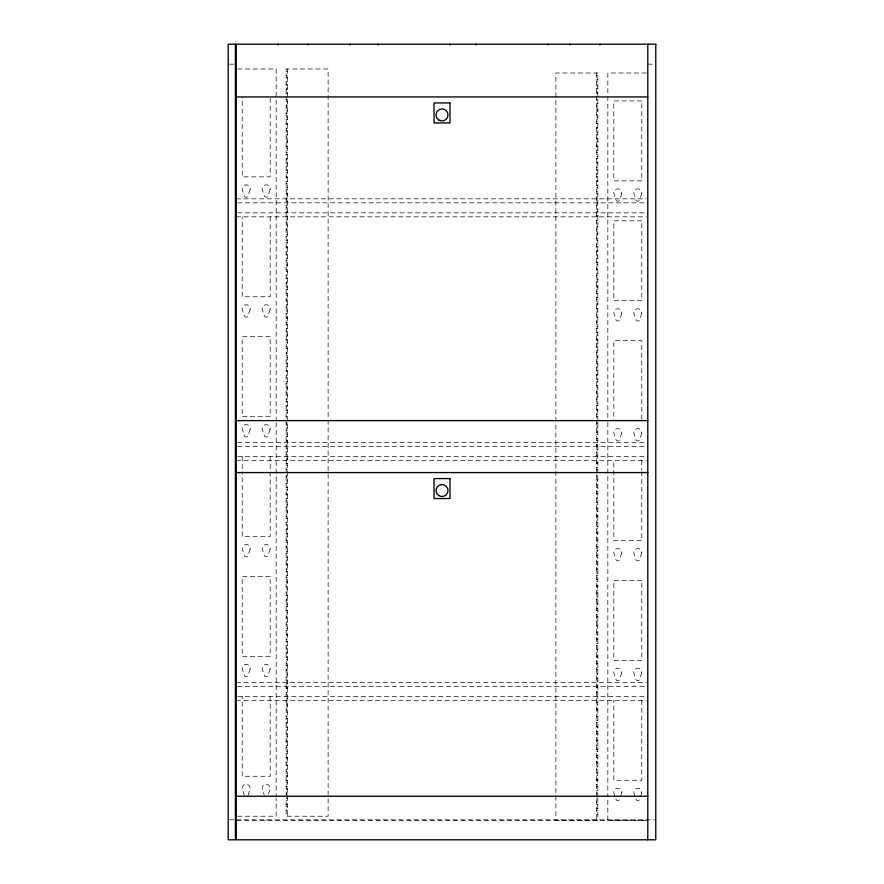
<?xml version="1.0" encoding="UTF-8"?>
<svg xmlns="http://www.w3.org/2000/svg" width="884" height="884" viewBox="0 0 884 884"><rect width="100%" height="100%" fill="white"/><g stroke="black" fill="none" stroke-linecap="round" stroke-linejoin="round"><path stroke-width="0.66" stroke-dasharray="4.42 3.31" d="M248.072 795.291L250.139 788.904A4 4 0 0 0 246.327 784.263A4 4 0 0 0 242.216 788.65L244.315 795.291M268.427 794.141L270.117 788.904A4 4 0 0 0 266.305 784.263A4 4 0 0 0 262.205 788.65L264.294 795.291M229.409 64.178L235.409 64.178M647.795 64.178L654.458 64.178M237.586 68.974L276.162 68.974L276.162 421.193M286.162 71.67L287.355 71.67M646.414 72.974L607.838 72.974L607.838 421.038M286.162 75.67L287.355 75.67M596.645 75.67L597.838 75.67M286.162 77.947L287.355 77.947M596.645 79.659L597.838 79.659M286.162 81.947L287.355 81.947M596.645 81.947L597.838 81.947M286.162 84.223L287.355 84.223M596.645 85.936L597.838 85.936M286.162 88.212L287.355 88.212M596.645 88.212L597.838 88.212M286.162 89.295L287.355 89.295M596.645 92.212L597.838 92.212M286.162 93.295L287.355 93.295M596.645 93.295L597.838 93.295M286.162 99.56L287.355 99.56M596.645 99.56L597.838 99.56M286.162 101.837L287.355 101.837M596.645 103.561L597.838 103.561M286.162 105.837L287.355 105.837M596.645 105.837L597.838 105.837M286.162 106.92L287.355 106.92M596.645 109.837L597.838 109.837M286.162 110.909L287.355 110.909M596.645 110.909L597.838 110.909M286.162 113.185L287.355 113.185M596.645 114.909L597.838 114.909M286.162 117.185L287.355 117.185M596.645 117.185L597.838 117.185M286.162 119.462L287.355 119.462M596.645 121.185L597.838 121.185M286.162 123.462L287.355 123.462M596.645 123.462L597.838 123.462M286.162 124.545L287.355 124.545M596.645 127.462L597.838 127.462M286.162 128.534L287.355 128.534M596.645 128.534L597.838 128.534M286.162 130.81L287.355 130.81M596.645 132.534L597.838 132.534M286.162 134.81L287.355 134.81M596.645 134.81L597.838 134.81M286.162 137.086L287.355 137.086M596.645 138.81L597.838 138.81M286.162 141.086L287.355 141.086M596.645 141.086L597.838 141.086M286.162 142.158L287.355 142.158M596.645 145.075L597.838 145.075M286.162 146.158L287.355 146.158M596.645 146.158L597.838 146.158M286.162 148.435L287.355 148.435M596.645 150.158L597.838 150.158M286.162 152.435L287.355 152.435M596.645 152.435L597.838 152.435M286.162 154.711L287.355 154.711M596.645 156.424L597.838 156.424M286.162 158.7L287.355 158.7M596.645 158.7L597.838 158.7M286.162 159.783L287.355 159.783M596.645 162.7L597.838 162.7M286.162 163.783L287.355 163.783M596.645 163.783L597.838 163.783M286.162 166.059L287.355 166.059M596.645 167.772L597.838 167.772M286.162 170.048L287.355 170.048M596.645 170.048L597.838 170.048M286.162 172.336L287.355 172.336M596.645 174.049L597.838 174.049M286.162 176.325L287.355 176.325M596.645 176.325L597.838 176.325M286.162 177.408L287.355 177.408M596.645 180.325L597.838 180.325M286.162 181.397L287.355 181.397M596.645 181.397L597.838 181.397M286.162 183.684L287.355 183.684M596.645 185.397L597.838 185.397M286.162 187.673L287.355 187.673M596.645 187.673L597.838 187.673M286.162 189.95L287.355 189.95M596.645 191.673L597.838 191.673M286.162 193.95L287.355 193.95M596.645 193.95L597.838 193.95M286.162 195.032L287.355 195.032M596.645 197.95L597.838 197.95M236.205 198.845L646.414 198.845M286.162 199.022L287.355 199.022M596.645 199.022L597.838 199.022M286.162 201.298L287.355 201.298M237.586 202.845L647.795 202.845M596.645 203.022L597.838 203.022M286.162 205.298L287.355 205.298M596.645 205.298L597.838 205.298M286.162 207.574L287.355 207.574M596.645 209.298L597.838 209.298M286.162 211.574L287.355 211.574M596.645 211.574L597.838 211.574M286.162 212.646L287.355 212.646M237.586 212.834L647.795 212.834M596.645 215.563L597.838 215.563M286.162 216.646L287.355 216.646M596.645 216.646L597.838 216.646M236.205 216.823L646.414 216.823M286.162 218.923L287.355 218.923M596.645 220.646L597.838 220.646M286.162 222.923L287.355 222.923M596.645 222.923L597.838 222.923M286.162 225.199L287.355 225.199M596.645 226.912L597.838 226.912M286.162 229.199L287.355 229.199M596.645 229.199L597.838 229.199M286.162 230.271L287.355 230.271M596.645 233.188L597.838 233.188M286.162 234.271L287.355 234.271M596.645 234.271L597.838 234.271M286.162 236.547L287.355 236.547M596.645 238.26L597.838 238.26M286.162 240.547L287.355 240.547M596.645 240.547L597.838 240.547M286.162 242.824L287.355 242.824M596.645 244.537L597.838 244.537M286.162 246.813L287.355 246.813M596.645 246.813L597.838 246.813M286.162 247.896L287.355 247.896M596.645 250.813L597.838 250.813M286.162 251.896L287.355 251.896M596.645 251.896L597.838 251.896M286.162 254.172L287.355 254.172M596.645 255.885L597.838 255.885M286.162 258.161L287.355 258.161M596.645 258.161L597.838 258.161M286.162 260.437L287.355 260.437M596.645 262.161L597.838 262.161M286.162 264.438L287.355 264.438M596.645 264.438L597.838 264.438M286.162 265.52L287.355 265.52M596.645 268.438L597.838 268.438M286.162 269.51L287.355 269.51M596.645 269.51L597.838 269.51M286.162 271.786L287.355 271.786M596.645 273.51L597.838 273.51M286.162 275.786L287.355 275.786M596.645 275.786L597.838 275.786M286.162 278.062L287.355 278.062M596.645 279.786L597.838 279.786M286.162 282.062L287.355 282.062M596.645 282.062L597.838 282.062M286.162 283.145L287.355 283.145M596.645 286.051L597.838 286.051M286.162 287.134L287.355 287.134M596.645 287.134L597.838 287.134M286.162 289.411L287.355 289.411M596.645 291.134L597.838 291.134M286.162 293.411L287.355 293.411M596.645 293.411L597.838 293.411M286.162 295.687L287.355 295.687M596.645 297.411L597.838 297.411M286.162 299.687L287.355 299.687M596.645 299.687L597.838 299.687M286.162 300.759L287.355 300.759M596.645 303.676L597.838 303.676M286.162 304.759L287.355 304.759M596.645 304.759L597.838 304.759M286.162 307.035L287.355 307.035M596.645 308.759L597.838 308.759M286.162 311.035L287.355 311.035M596.645 311.035L597.838 311.035M286.162 313.312L287.355 313.312M596.645 315.024L597.838 315.024M286.162 317.301L287.355 317.301M596.645 317.301L597.838 317.301M286.162 318.384L287.355 318.384M596.645 321.301L597.838 321.301M286.162 322.384L287.355 322.384M596.645 322.384L597.838 322.384M286.162 324.66L287.355 324.66M596.645 326.373L597.838 326.373M286.162 328.649L287.355 328.649M596.645 328.649L597.838 328.649M286.162 330.936L287.355 330.936M596.645 332.649L597.838 332.649M286.162 334.925L287.355 334.925M596.645 334.925L597.838 334.925M286.162 336.008L287.355 336.008M596.645 338.926L597.838 338.926M286.162 339.997L287.355 339.997M596.645 339.997L597.838 339.997M286.162 342.285L287.355 342.285M596.645 343.998L597.838 343.998M286.162 346.274L287.355 346.274M596.645 346.274L597.838 346.274M286.162 348.55L287.355 348.55M596.645 350.274L597.838 350.274M286.162 352.55L287.355 352.55M596.645 352.55L597.838 352.55M286.162 353.633L287.355 353.633M596.645 356.55L597.838 356.55M286.162 357.622L287.355 357.622M596.645 357.622L597.838 357.622M286.162 359.898L287.355 359.898M596.645 361.622L597.838 361.622M286.162 363.899L287.355 363.899M596.645 363.899L597.838 363.899M286.162 366.175L287.355 366.175M596.645 367.899L597.838 367.899M286.162 370.175L287.355 370.175M596.645 370.175L597.838 370.175M286.162 371.247L287.355 371.247M596.645 374.164L597.838 374.164M286.162 375.247L287.355 375.247M596.645 375.247L597.838 375.247M286.162 377.523L287.355 377.523M596.645 379.247L597.838 379.247M286.162 381.523L287.355 381.523M596.645 381.523L597.838 381.523M286.162 383.8L287.355 383.8M596.645 385.512L597.838 385.512M286.162 387.8L287.355 387.8M596.645 387.8L597.838 387.8M286.162 388.872L287.355 388.872M596.645 391.789L597.838 391.789M286.162 392.872L287.355 392.872M596.645 392.872L597.838 392.872M286.162 395.148L287.355 395.148M596.645 396.861L597.838 396.861M286.162 399.148L287.355 399.148M596.645 399.148L597.838 399.148M286.162 401.424L287.355 401.424M596.645 403.137L597.838 403.137M286.162 405.413L287.355 405.413M596.645 405.413L597.838 405.413M286.162 406.496L287.355 406.496M596.645 409.414L597.838 409.414M286.162 410.496L287.355 410.496M596.645 410.496L597.838 410.496M286.162 412.773L287.355 412.773M596.645 414.486L597.838 414.486M286.162 416.762L287.355 416.762M596.645 416.762L597.838 416.762M286.162 423.038L287.355 423.038M596.645 423.038L597.838 423.038M286.162 424.121L287.355 424.121M596.645 427.038L597.838 427.038M286.162 428.11L287.355 428.11M596.645 428.11L597.838 428.11M286.162 430.386L287.355 430.386M596.645 432.11L597.838 432.11M286.162 434.387L287.355 434.387M596.645 434.387L597.838 434.387M286.162 436.663L287.355 436.663M596.645 438.387L597.838 438.387M286.162 440.663L287.355 440.663M596.645 440.663L597.838 440.663M286.162 441.735L287.355 441.735M237.586 442.597L646.414 442.597M596.645 444.652L597.838 444.652M286.162 445.735L287.355 445.735M596.645 445.735L597.838 445.735M237.586 446.597L647.795 446.597M286.162 448.011L287.355 448.011M596.645 449.735L597.838 449.735M286.162 452.011L287.355 452.011M596.645 452.011L597.838 452.011M286.162 454.288L287.355 454.288M596.645 456.011L597.838 456.011M237.586 456.586L647.795 456.586M286.162 458.288L287.355 458.288M596.645 458.288L597.838 458.288M286.162 459.36L287.355 459.36M236.205 460.586L646.414 460.586M596.645 462.277L597.838 462.277M286.162 463.36L287.355 463.36M596.645 463.36L597.838 463.36M286.162 465.636L287.355 465.636M596.645 467.36L597.838 467.36M286.162 469.636L287.355 469.636M596.645 469.636L597.838 469.636M286.162 475.901L287.355 475.901M596.645 475.901L597.838 475.901M286.162 476.984L287.355 476.984M596.645 479.901L597.838 479.901M286.162 480.984L287.355 480.984M596.645 480.984L597.838 480.984M286.162 483.261L287.355 483.261M596.645 484.973L597.838 484.973M286.162 487.25L287.355 487.25M596.645 487.25L597.838 487.25M286.162 489.537L287.355 489.537M596.645 491.25L597.838 491.25M286.162 493.526L287.355 493.526M596.645 493.526L597.838 493.526M286.162 494.609L287.355 494.609M596.645 497.526L597.838 497.526M286.162 498.598L287.355 498.598M596.645 498.598L597.838 498.598M286.162 500.885L287.355 500.885M596.645 502.598L597.838 502.598M286.162 504.874L287.355 504.874M596.645 504.874L597.838 504.874M286.162 507.151L287.355 507.151M596.645 508.875L597.838 508.875M286.162 511.151L287.355 511.151M596.645 511.151L597.838 511.151M286.162 512.234L287.355 512.234M596.645 515.151L597.838 515.151M286.162 516.223L287.355 516.223M596.645 516.223L597.838 516.223M286.162 518.499L287.355 518.499M596.645 520.223L597.838 520.223M286.162 522.499L287.355 522.499M596.645 522.499L597.838 522.499M286.162 524.776L287.355 524.776M596.645 526.499L597.838 526.499M286.162 528.776L287.355 528.776M596.645 528.776L597.838 528.776M286.162 529.847L287.355 529.847M596.645 532.765L597.838 532.765M286.162 533.848L287.355 533.848M596.645 533.848L597.838 533.848M286.162 536.124L287.355 536.124M596.645 537.848L597.838 537.848M286.162 540.124L287.355 540.124M596.645 540.124L597.838 540.124M286.162 542.4L287.355 542.4M596.645 544.113L597.838 544.113M286.162 546.4L287.355 546.4M596.645 546.4L597.838 546.4M286.162 547.472L287.355 547.472M596.645 550.389L597.838 550.389M286.162 551.472L287.355 551.472M596.645 551.472L597.838 551.472M286.162 553.749L287.355 553.749M596.645 555.461L597.838 555.461M286.162 557.749L287.355 557.749M596.645 557.749L597.838 557.749M286.162 560.025L287.355 560.025M596.645 561.738L597.838 561.738M286.162 564.014L287.355 564.014M596.645 564.014L597.838 564.014M286.162 565.097L287.355 565.097M596.645 568.014L597.838 568.014M286.162 569.097L287.355 569.097M596.645 569.097L597.838 569.097M286.162 571.373L287.355 571.373M596.645 573.086L597.838 573.086M286.162 575.362L287.355 575.362M596.645 575.362L597.838 575.362M286.162 577.639L287.355 577.639M596.645 579.363L597.838 579.363M286.162 581.639L287.355 581.639M596.645 581.639L597.838 581.639M286.162 582.722L287.355 582.722M596.645 585.639L597.838 585.639M286.162 586.711L287.355 586.711M596.645 586.711L597.838 586.711M286.162 588.987L287.355 588.987M596.645 590.711L597.838 590.711M286.162 592.987L287.355 592.987M596.645 592.987L597.838 592.987M286.162 595.264L287.355 595.264M596.645 596.987L597.838 596.987M286.162 599.264L287.355 599.264M596.645 599.264L597.838 599.264M286.162 600.335L287.355 600.335M596.645 603.253L597.838 603.253M286.162 604.336L287.355 604.336M596.645 604.336L597.838 604.336M286.162 606.612L287.355 606.612M596.645 608.336L597.838 608.336M286.162 610.612L287.355 610.612M596.645 610.612L597.838 610.612M286.162 612.888L287.355 612.888M596.645 614.601L597.838 614.601M286.162 616.888L287.355 616.888M596.645 616.888L597.838 616.888M286.162 617.96L287.355 617.96M596.645 620.877L597.838 620.877M286.162 621.96L287.355 621.96M596.645 621.96L597.838 621.96M286.162 624.237L287.355 624.237M596.645 625.96L597.838 625.96M286.162 628.237L287.355 628.237M596.645 628.237L597.838 628.237M286.162 630.513L287.355 630.513M596.645 632.226L597.838 632.226M286.162 634.502L287.355 634.502M596.645 634.502L597.838 634.502M286.162 635.585L287.355 635.585M596.645 638.502L597.838 638.502M286.162 639.497L287.355 639.497M596.645 639.585L597.838 639.585M286.162 641.784L287.355 641.784M596.645 643.497L597.838 643.497M286.162 645.773L287.355 645.773M596.645 645.773L597.838 645.773M286.162 648.049L287.355 648.049M596.645 649.773L597.838 649.773M286.162 652.049L287.355 652.049M596.645 652.049L597.838 652.049M286.162 653.132L287.355 653.132M596.645 656.05L597.838 656.05M286.162 657.121L287.355 657.121M596.645 657.121L597.838 657.121M286.162 659.398L287.355 659.398M596.645 661.121L597.838 661.121M286.162 663.398L287.355 663.398M596.645 663.398L597.838 663.398M286.162 665.674L287.355 665.674M596.645 667.398L597.838 667.398M286.162 669.674L287.355 669.674M596.645 669.674L597.838 669.674M286.162 670.746L287.355 670.746M596.645 673.663L597.838 673.663M286.162 674.746L287.355 674.746M596.645 674.746L597.838 674.746M286.162 677.022L287.355 677.022M596.645 678.746L597.838 678.746M286.162 681.023L287.355 681.023M596.645 681.023L597.838 681.023M236.205 682.36L646.414 682.36M286.162 683.299L287.355 683.299M596.645 685.012L597.838 685.012M237.586 686.36L647.795 686.36M286.162 687.288L287.355 687.288M596.645 687.288L597.838 687.288M286.162 688.371L287.355 688.371M596.645 691.288L597.838 691.288M286.162 692.371L287.355 692.371M596.645 692.371L597.838 692.371M286.162 694.647L287.355 694.647M237.586 696.349L647.795 696.349M286.162 698.647L287.355 698.647M596.645 698.647L597.838 698.647M236.205 700.338L646.414 700.338M286.162 700.924L287.355 700.924M596.645 702.636L597.838 702.636M286.162 704.913L287.355 704.913M596.645 704.913L597.838 704.913M286.162 705.996L287.355 705.996M596.645 708.913L597.838 708.913M286.162 709.996L287.355 709.996M596.645 709.996L597.838 709.996M286.162 712.272L287.355 712.272M596.645 713.985L597.838 713.985M286.162 716.261L287.355 716.261M596.645 716.261L597.838 716.261M286.162 718.537L287.355 718.537M596.645 720.261L597.838 720.261M286.162 722.537L287.355 722.537M596.645 722.537L597.838 722.537M286.162 723.62L287.355 723.62M596.645 726.538L597.838 726.538M286.162 727.609L287.355 727.609M596.645 727.609L597.838 727.609M286.162 729.886L287.355 729.886M596.645 731.609L597.838 731.609M286.162 733.886L287.355 733.886M596.645 733.886L597.838 733.886M286.162 736.162L287.355 736.162M596.645 737.886L597.838 737.886M286.162 740.162L287.355 740.162M596.645 740.162L597.838 740.162M286.162 741.234L287.355 741.234M596.645 744.151L597.838 744.151M286.162 745.234L287.355 745.234M596.645 745.234L597.838 745.234M286.162 747.51L287.355 747.51M596.645 749.234L597.838 749.234M286.162 751.51L287.355 751.51M596.645 751.51L597.838 751.51M286.162 753.787L287.355 753.787M596.645 755.5L597.838 755.5M286.162 757.787L287.355 757.787M596.645 757.787L597.838 757.787M286.162 758.859L287.355 758.859M596.645 761.776L597.838 761.776M286.162 762.859L287.355 762.859M596.645 762.859L597.838 762.859M286.162 765.135L287.355 765.135M596.645 766.848L597.838 766.848M286.162 769.135L287.355 769.135M596.645 769.135L597.838 769.135M286.162 771.412L287.355 771.412M596.645 773.124L597.838 773.124M286.162 775.401L287.355 775.401M596.645 775.401L597.838 775.401M286.162 776.484L287.355 776.484M596.645 779.401L597.838 779.401M286.162 780.484L287.355 780.484M596.645 780.484L597.838 780.484M286.162 782.76L287.355 782.76M596.645 784.473L597.838 784.473M286.162 786.749L287.355 786.749M596.645 786.749L597.838 786.749M286.162 789.036L287.355 789.036M596.645 790.749L597.838 790.749M286.162 793.025L287.355 793.025M596.645 793.025L597.838 793.025M286.162 794.108L287.355 794.108M286.162 798.097L287.355 798.097M596.645 798.097L597.838 798.097L597.838 820.219L555.881 820.219L555.881 72.974L597.838 72.974L597.838 421.038M286.162 800.385L287.355 800.385M596.645 802.097L597.838 802.097M286.162 804.374L287.355 804.374M596.645 804.374L597.838 804.374M286.162 806.65L287.355 806.65M596.645 808.374L597.838 808.374M286.162 810.65L287.355 810.65M596.645 810.65L597.838 810.65M596.645 814.65L597.838 814.65M237.586 816.219L276.162 816.219L276.162 798.263M229.409 819.822L235.409 819.822M236.205 819.822L654.458 819.822M646.414 820.219L607.838 820.219L607.838 798.119M237.011 820.617L646.989 820.617M641.795 419.248L641.795 340.705L613.827 340.705L613.827 420.618M641.795 460.586L641.795 470.222M641.795 471.603L641.795 540.5L613.827 540.5L613.827 460.586M641.795 700.338L641.795 780.263L613.827 780.263L613.827 700.338M617.828 819.822L617.828 820.617M607.838 422.419L607.838 796.738M597.838 422.419L597.838 796.738M596.645 72.974L596.645 820.219M287.355 68.974L287.355 816.219M286.162 796.882L286.162 68.974L328.119 68.974L328.119 816.219L286.162 816.219L286.162 798.263M276.162 422.574L276.162 796.882M270.173 98.323L270.173 176.866L242.205 176.866L242.205 96.942M270.173 216.823L270.173 296.748L242.205 296.748L242.205 216.823M270.173 456.586L270.173 536.5L242.205 536.5L242.205 471.747M270.173 696.349L270.173 776.262L242.205 776.262L242.205 696.349M266.172 819.822L266.172 820.617M242.205 456.586L242.205 470.365M621.795 193.242L619.551 200.248A2 2 0 0 1 616.093 200.248L613.883 193.497A4 4 0 0 1 617.695 188.856A4 4 0 0 1 621.795 193.242M641.784 193.242L639.53 200.248A2 2 0 0 1 636.071 200.248L633.861 193.497A4 4 0 0 1 637.673 188.856A4 4 0 0 1 641.784 193.242M621.795 313.124L619.551 320.118A2 2 0 0 1 616.093 320.118L613.883 313.378A4 4 0 0 1 617.695 308.737A4 4 0 0 1 621.795 313.124M641.784 313.124L639.53 320.118A2 2 0 0 1 636.071 320.118L633.861 313.378A4 4 0 0 1 637.673 308.737A4 4 0 0 1 641.784 313.124M621.795 433.005L619.551 440A2 2 0 0 1 616.093 440L613.883 433.259A4 4 0 0 1 617.695 428.618A4 4 0 0 1 621.795 433.005M641.784 433.005L639.53 440A2 2 0 0 1 636.071 440L633.861 433.259A4 4 0 0 1 637.673 428.618A4 4 0 0 1 641.784 433.005M621.795 552.887L619.551 559.881A2 2 0 0 1 616.093 559.881L613.883 553.141A4 4 0 0 1 617.695 548.5A4 4 0 0 1 621.795 552.887M641.784 552.887L639.53 559.881A2 2 0 0 1 636.071 559.881L633.861 553.141A4 4 0 0 1 637.673 548.5A4 4 0 0 1 641.784 552.887M621.795 672.768L619.551 679.763A2 2 0 0 1 616.093 679.763L613.883 673.011A4 4 0 0 1 617.695 668.37A4 4 0 0 1 621.795 672.768M641.784 672.768L639.53 679.763A2 2 0 0 1 636.071 679.763L633.861 673.011A4 4 0 0 1 637.673 668.37A4 4 0 0 1 641.784 672.768M621.795 792.639L619.551 799.644A2 2 0 0 1 616.093 799.644L613.883 792.893A4 4 0 0 1 617.695 788.252A4 4 0 0 1 621.795 792.639M641.784 792.639L639.53 799.644A2 2 0 0 1 636.071 799.644L633.861 792.893A4 4 0 0 1 637.673 788.252A4 4 0 0 1 641.784 792.639M250.139 189.496L247.929 196.248A2 2 0 0 1 244.47 196.248L242.216 189.253A4 4 0 0 1 246.327 184.855A4 4 0 0 1 250.139 189.496M270.117 189.496L267.907 196.248A2 2 0 0 1 264.449 196.248L262.205 189.253A4 4 0 0 1 266.305 184.855A4 4 0 0 1 270.117 189.496M250.139 309.378L247.929 316.129A2 2 0 0 1 244.47 316.129L242.216 309.135A4 4 0 0 1 246.327 304.737A4 4 0 0 1 250.139 309.378M270.117 309.378L267.907 316.129A2 2 0 0 1 264.449 316.129L262.205 309.135A4 4 0 0 1 266.305 304.737A4 4 0 0 1 270.117 309.378M250.139 429.259L247.929 436.011A2 2 0 0 1 244.47 436.011L242.216 429.005A4 4 0 0 1 246.327 424.618A4 4 0 0 1 250.139 429.259M270.117 429.259L267.907 436.011A2 2 0 0 1 264.449 436.011L262.205 429.005A4 4 0 0 1 266.305 424.618A4 4 0 0 1 270.117 429.259M250.139 549.141L247.929 555.881A2 2 0 0 1 244.47 555.881L242.216 548.887A4 4 0 0 1 246.327 544.5A4 4 0 0 1 250.139 549.141M270.117 549.141L267.907 555.881A2 2 0 0 1 264.449 555.881L262.205 548.887A4 4 0 0 1 266.305 544.5A4 4 0 0 1 270.117 549.141M250.139 669.022L247.929 675.763A2 2 0 0 1 244.47 675.763L242.216 668.768A4 4 0 0 1 246.327 664.381A4 4 0 0 1 250.139 669.022M270.117 669.022L267.907 675.763A2 2 0 0 1 264.449 675.763L262.205 668.768A4 4 0 0 1 266.305 664.381A4 4 0 0 1 270.117 669.022M641.795 100.942L613.827 100.942L613.827 180.866L641.795 180.866L641.795 100.942M641.795 220.823L613.827 220.823L613.827 300.737L641.795 300.737L641.795 220.823M270.173 336.705L242.205 336.705L242.205 416.629L270.173 416.629L270.173 336.705M270.173 576.467L242.205 576.467L242.205 656.381L270.173 656.381L270.173 576.467M641.795 580.456L613.827 580.456L613.827 660.381L641.795 660.381L641.795 580.456"/><path stroke-width="1.33" d="M236.205 96.942L647.795 96.942M236.205 420.618L647.795 420.618M236.205 472.564L647.795 472.564M236.205 796.241L647.795 796.241M647.795 44.2L647.795 839.8M599.838 44.2L599.838 44.996M569.871 44.2L569.871 44.996M547.892 44.2L547.892 44.996M475.968 44.2L475.968 44.996M449.989 44.2L449.989 44.996M378.065 44.2L378.065 44.996M350.097 44.2L350.097 44.996M308.129 44.2L308.129 44.996M278.162 44.2L278.162 44.996M235.409 44.2L228.216 44.2L228.216 839.8L235.409 839.8L235.409 44.2M655.784 44.2L236.205 44.2L236.205 839.8L655.784 839.8L655.784 44.2M449.989 102.942L434.011 102.942L434.011 122.92L449.989 122.92L449.989 102.942M449.989 478.564L434.011 478.564L434.011 498.543L449.989 498.543L449.989 478.564M438.707 119.937A5.989 5.989 0 0 0 447.989 115.285A5.989 5.989 0 0 0 439.315 109.572A5.989 5.989 0 0 0 438.707 119.937M438.707 495.559A5.989 5.989 0 0 0 447.989 490.907A5.989 5.989 0 0 0 439.315 485.194A5.989 5.989 0 0 0 438.707 495.559"/></g></svg>
